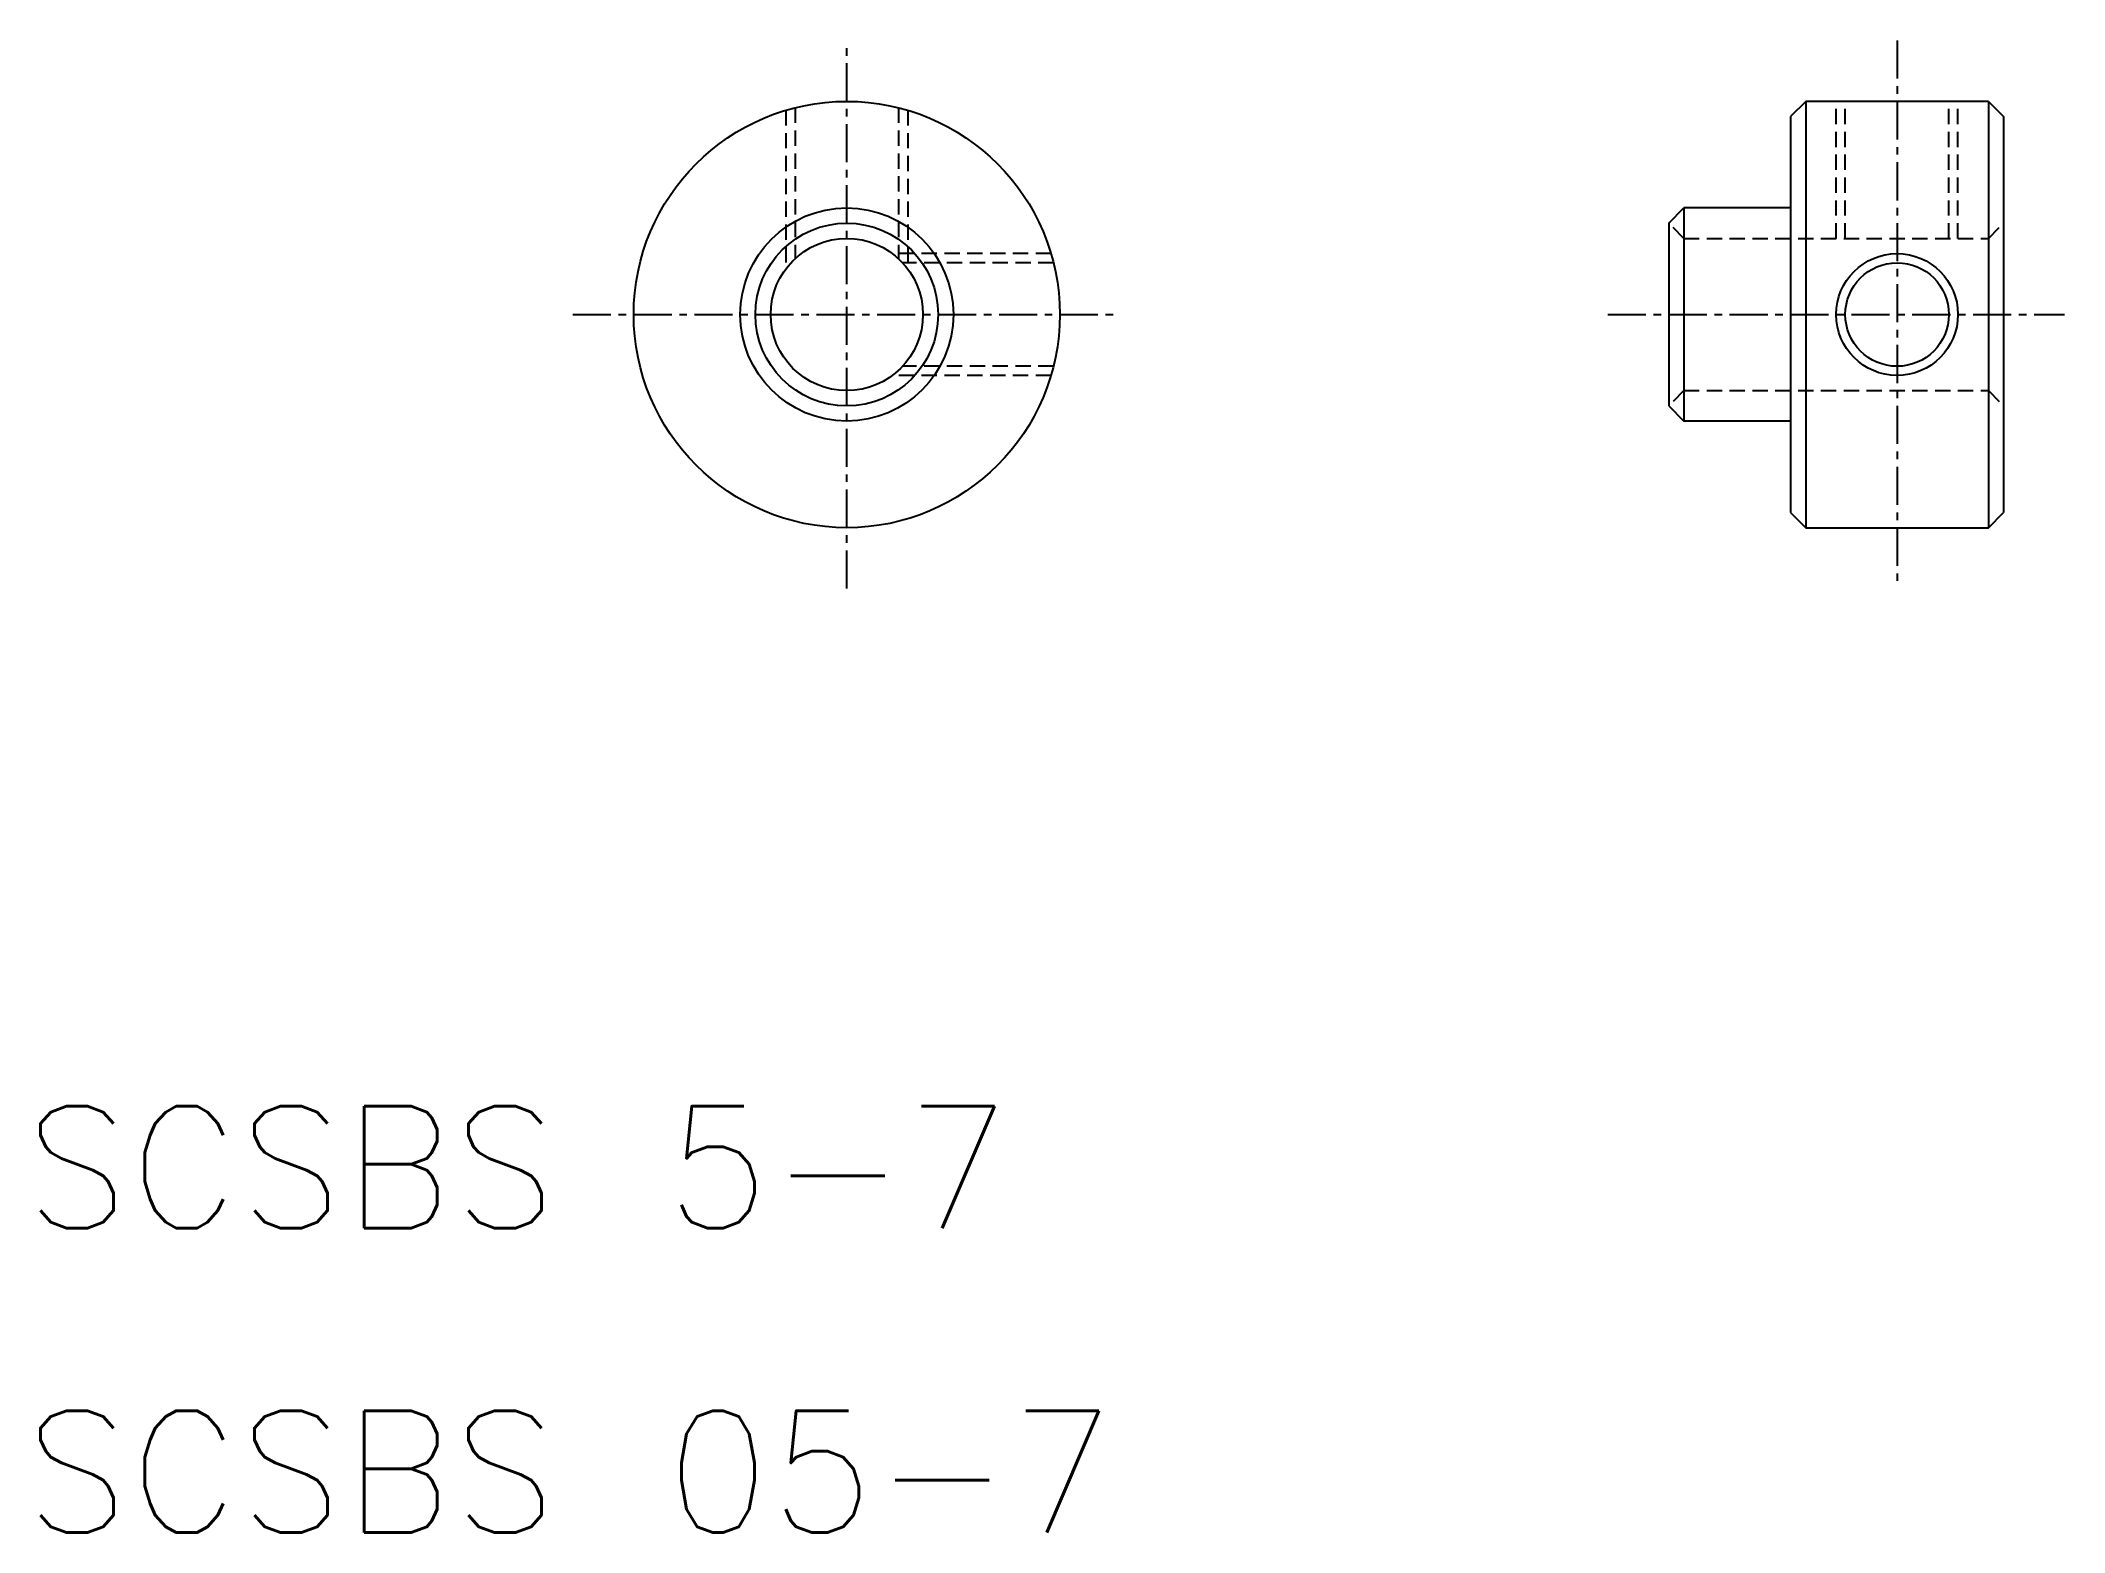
# Model space of a CAD drawing. Extents: x 587.4 to 653.8, y 71.6 to 120.6.
import ezdxf

# ---------------------------------------------------------------- set-up
doc = ezdxf.new("R2010")
doc.units = 0
doc.linetypes.add('CENTER', pattern=[2, 1.25, -0.25, 0.25, -0.25])
doc.linetypes.add('DASHED', pattern=[0.75, 0.5, -0.25])
doc.layers.get('0').update_dxf_attribs({"linetype": 'CONTINUOUS'})
doc.layers.add('CENTER', color=1, linetype='CENTER')
doc.styles.get("Standard").update_dxf_attribs({"font": 'txt.shx', "bigfont": 'bigfont.shx'})

msp = doc.modelspace()

# ---------------------------------------------------------------- linework, layer by layer
at = {"color": 3, "linetype": 'DASHED'}
for p, q in [((611.839, 118.358), (611.839, 113.15)), ((612.139, 118.44), (612.139, 113.483)), ((615.539, 118.44), (615.539, 113.483)), ((615.839, 118.358), (615.839, 113.15)), ((646.339, 114.15), (646.339, 118.65)), ((646.639, 114.15), (646.639, 118.65)), ((650.039, 114.15), (650.039, 118.65)), ((650.339, 114.15), (650.339, 118.65)), ((641.339, 114.15), (640.839, 114.65)), ((651.339, 114.15), (651.839, 114.65)), ((641.339, 114.15), (651.339, 114.15)), ((620.547, 113.65), (615.339, 113.65)), ((620.629, 113.35), (615.672, 113.35)), ((620.629, 109.95), (615.672, 109.95)), ((620.547, 109.65), (615.339, 109.65)), ((641.339, 109.15), (640.839, 108.65)), ((641.339, 109.15), (651.339, 109.15)), ((651.339, 109.15), (651.839, 108.65))]:
    msp.add_line(p, q, dxfattribs=at)
at = {"color": 7, "linetype": 'CONTINUOUS'}
for p, q in [((645.339, 118.65), (644.839, 118.15)), ((651.339, 118.65), (645.339, 118.65)), ((645.339, 118.65), (645.339, 104.65)), ((651.339, 118.65), (651.839, 118.15)), ((651.339, 118.65), (651.339, 104.65)), ((644.839, 118.15), (644.839, 105.15)), ((651.839, 118.15), (651.839, 105.15)), ((640.839, 114.65), (641.339, 115.15)), ((644.839, 115.15), (641.339, 115.15)), ((641.339, 115.15), (641.339, 108.15)), ((640.839, 114.65), (640.839, 108.65)), ((640.839, 108.65), (641.339, 108.15)), ((644.839, 108.15), (641.339, 108.15)), ((644.839, 105.15), (645.339, 104.65)), ((651.339, 104.65), (651.839, 105.15)), ((645.339, 104.65), (651.339, 104.65))]:
    msp.add_line(p, q, dxfattribs=at)
for centre, radius in [((613.839, 111.65), 7), ((613.839, 111.65), 3.5), ((613.839, 111.65), 3), ((613.839, 111.65), 2.5), ((648.339, 111.65), 1.7)]:
    msp.add_circle(centre, radius, dxfattribs=at)
at = {"color": 3, "linetype": 'CONTINUOUS'}
msp.add_circle((648.339, 111.65), 2, dxfattribs=at)
at = {"layer": 'CENTER', "color": 1, "linetype": 'CENTER'}
for p, q in [((613.839, 102.65), (613.839, 120.65)), ((648.339, 120.65), (648.339, 102.65)), ((604.839, 111.65), (622.839, 111.65)), ((638.839, 111.65), (653.839, 111.65))]:
    msp.add_line(p, q, dxfattribs=at)

# ---------------------------------------------------------------- texts
at = {"color": 7, "linetype": 'CONTINUOUS'}
for s, p in [('SCSBS 5-7', (586.839, 81.65)), ('SCSBS 05-7', (586.839, 71.65))]:
    msp.add_text(s, height=4, dxfattribs=at).set_placement(p)

doc.saveas('drawing.dxf')
